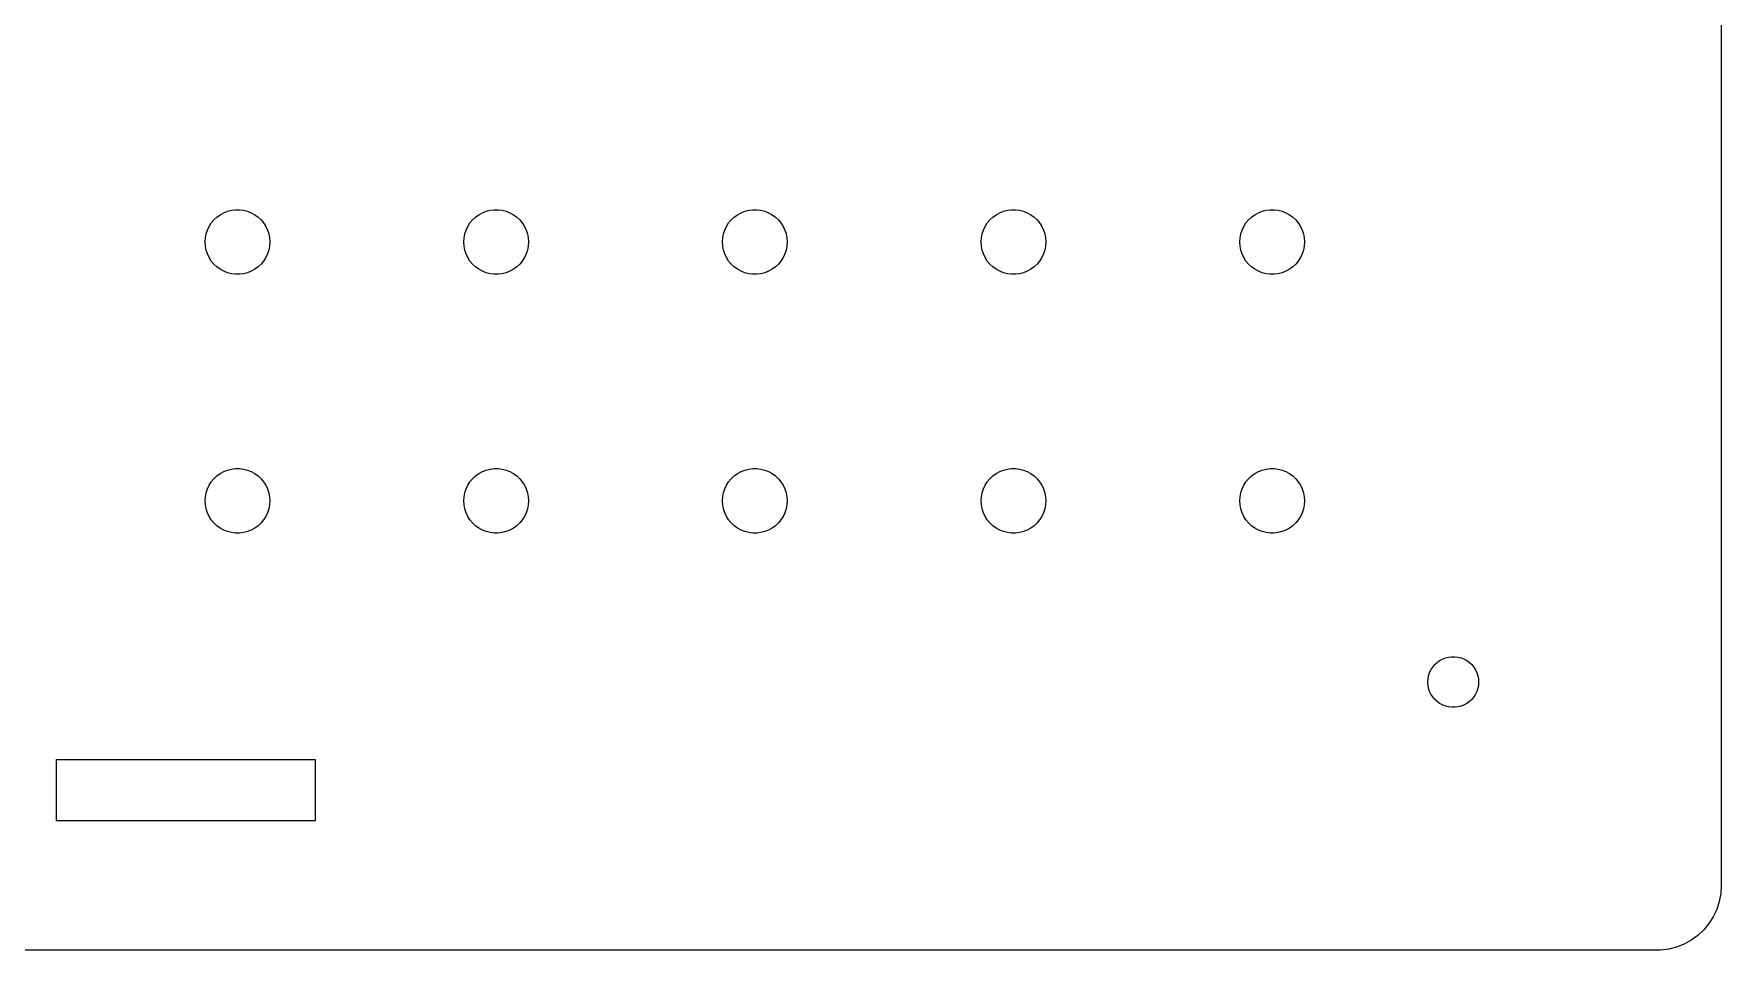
# Model space of a CAD drawing. Header units: millimetres. Extents: x -349 to 349, y -196 to 240.
# Drawn here: x 183.2 to 348.9, y -196.5 to -106.6 of the extents above; entities that cross this region are included whole.
import ezdxf

# ---------------------------------------------------------------- set-up
doc = ezdxf.new("R2010")
doc.units = ezdxf.units.MM
doc.layers.get('0').update_dxf_attribs({"linetype": 'CONTINUOUS', "lineweight": 0})

msp = doc.modelspace()

# ---------------------------------------------------------------- linework, layer by layer
for p, q in [((348.9, 190.15), (348.9, -190.15)), ((201.499, -124.319), (201.848, -124.127)), ((201.848, -124.127), (202.219, -123.98)), ((202.219, -123.98), (202.605, -123.881)), ((202.605, -123.881), (203.001, -123.831)), ((203.001, -123.831), (203.399, -123.831)), ((203.399, -123.831), (203.795, -123.881)), ((203.795, -123.881), (204.181, -123.98)), ((204.181, -123.98), (204.552, -124.127)), ((204.552, -124.127), (204.901, -124.319)), ((226.899, -124.319), (227.248, -124.127)), ((227.248, -124.127), (227.619, -123.98)), ((227.619, -123.98), (228.005, -123.881)), ((228.005, -123.881), (228.401, -123.831)), ((228.401, -123.831), (228.799, -123.831)), ((228.799, -123.831), (229.195, -123.881)), ((229.195, -123.881), (229.581, -123.98)), ((229.581, -123.98), (229.952, -124.127)), ((229.952, -124.127), (230.301, -124.319)), ((252.299, -124.319), (252.648, -124.127)), ((252.648, -124.127), (253.019, -123.98)), ((253.019, -123.98), (253.405, -123.881)), ((253.405, -123.881), (253.801, -123.831)), ((253.801, -123.831), (254.199, -123.831)), ((254.199, -123.831), (254.595, -123.881)), ((254.595, -123.881), (254.981, -123.98)), ((254.981, -123.98), (255.352, -124.127)), ((255.352, -124.127), (255.701, -124.319)), ((277.699, -124.319), (278.048, -124.127)), ((278.048, -124.127), (278.419, -123.98)), ((278.419, -123.98), (278.805, -123.881)), ((278.805, -123.881), (279.201, -123.831)), ((279.201, -123.831), (279.599, -123.831)), ((279.599, -123.831), (279.995, -123.881)), ((279.995, -123.881), (280.381, -123.98)), ((280.381, -123.98), (280.752, -124.127)), ((280.752, -124.127), (281.101, -124.319)), ((303.099, -124.319), (303.448, -124.127)), ((303.448, -124.127), (303.819, -123.98)), ((303.819, -123.98), (304.205, -123.881)), ((304.205, -123.881), (304.601, -123.831)), ((304.601, -123.831), (304.999, -123.831)), ((304.999, -123.831), (305.395, -123.881)), ((305.395, -123.881), (305.781, -123.98)), ((305.781, -123.98), (306.152, -124.127)), ((306.152, -124.127), (306.501, -124.319)), ((200.125, -126.21), (200.248, -125.831)), ((200.248, -125.831), (200.418, -125.47)), ((200.418, -125.47), (200.631, -125.134)), ((200.631, -125.134), (200.886, -124.827)), ((200.886, -124.827), (201.176, -124.554)), ((201.176, -124.554), (201.499, -124.319)), ((204.901, -124.319), (205.224, -124.554)), ((205.224, -124.554), (205.514, -124.827)), ((205.514, -124.827), (205.769, -125.134)), ((205.769, -125.134), (205.982, -125.47)), ((205.982, -125.47), (206.152, -125.831)), ((206.152, -125.831), (206.275, -126.21)), ((225.525, -126.21), (225.648, -125.831)), ((225.648, -125.831), (225.818, -125.47)), ((225.818, -125.47), (226.031, -125.134)), ((226.031, -125.134), (226.286, -124.827)), ((226.286, -124.827), (226.576, -124.554)), ((226.576, -124.554), (226.899, -124.319)), ((230.301, -124.319), (230.624, -124.554)), ((230.624, -124.554), (230.914, -124.827)), ((230.914, -124.827), (231.169, -125.134)), ((231.169, -125.134), (231.382, -125.47)), ((231.382, -125.47), (231.552, -125.831)), ((231.552, -125.831), (231.675, -126.21)), ((250.925, -126.21), (251.048, -125.831)), ((251.048, -125.831), (251.218, -125.47)), ((251.218, -125.47), (251.431, -125.134)), ((251.431, -125.134), (251.686, -124.827)), ((251.686, -124.827), (251.976, -124.554)), ((251.976, -124.554), (252.299, -124.319)), ((255.701, -124.319), (256.024, -124.554)), ((256.024, -124.554), (256.314, -124.827)), ((256.314, -124.827), (256.569, -125.134)), ((256.569, -125.134), (256.782, -125.47)), ((256.782, -125.47), (256.952, -125.831)), ((256.952, -125.831), (257.075, -126.21)), ((276.325, -126.21), (276.448, -125.831)), ((276.448, -125.831), (276.618, -125.47)), ((276.618, -125.47), (276.831, -125.134)), ((276.831, -125.134), (277.086, -124.827)), ((277.086, -124.827), (277.376, -124.554)), ((277.376, -124.554), (277.699, -124.319)), ((281.101, -124.319), (281.424, -124.554)), ((281.424, -124.554), (281.714, -124.827)), ((281.714, -124.827), (281.969, -125.134)), ((281.969, -125.134), (282.182, -125.47)), ((282.182, -125.47), (282.352, -125.831)), ((282.352, -125.831), (282.475, -126.21)), ((301.725, -126.21), (301.848, -125.831)), ((301.848, -125.831), (302.018, -125.47)), ((302.018, -125.47), (302.231, -125.134)), ((302.231, -125.134), (302.486, -124.827)), ((302.486, -124.827), (302.776, -124.554)), ((302.776, -124.554), (303.099, -124.319)), ((306.501, -124.319), (306.824, -124.554)), ((306.824, -124.554), (307.114, -124.827)), ((307.114, -124.827), (307.369, -125.134)), ((307.369, -125.134), (307.582, -125.47)), ((307.582, -125.47), (307.752, -125.831)), ((307.752, -125.831), (307.875, -126.21)), ((200.025, -127), (200.05, -126.602)), ((200.05, -127.398), (200.025, -127)), ((200.05, -126.602), (200.125, -126.21)), ((200.125, -127.79), (200.05, -127.398)), ((206.275, -126.21), (206.35, -126.602)), ((206.35, -127.398), (206.275, -127.79)), ((206.35, -126.602), (206.375, -127)), ((206.375, -127), (206.35, -127.398)), ((225.425, -127), (225.45, -126.602)), ((225.45, -127.398), (225.425, -127)), ((225.45, -126.602), (225.525, -126.21)), ((225.525, -127.79), (225.45, -127.398)), ((231.675, -126.21), (231.75, -126.602)), ((231.75, -127.398), (231.675, -127.79)), ((231.75, -126.602), (231.775, -127)), ((231.775, -127), (231.75, -127.398)), ((250.825, -127), (250.85, -126.602)), ((250.85, -127.398), (250.825, -127)), ((250.85, -126.602), (250.925, -126.21)), ((250.925, -127.79), (250.85, -127.398)), ((257.075, -126.21), (257.15, -126.602)), ((257.15, -127.398), (257.075, -127.79)), ((257.15, -126.602), (257.175, -127)), ((257.175, -127), (257.15, -127.398)), ((276.225, -127), (276.25, -126.602)), ((276.25, -127.398), (276.225, -127)), ((276.25, -126.602), (276.325, -126.21)), ((276.325, -127.79), (276.25, -127.398)), ((282.475, -126.21), (282.55, -126.602)), ((282.55, -127.398), (282.475, -127.79)), ((282.55, -126.602), (282.575, -127)), ((282.575, -127), (282.55, -127.398)), ((301.625, -127), (301.65, -126.602)), ((301.65, -127.398), (301.625, -127)), ((301.65, -126.602), (301.725, -126.21)), ((301.725, -127.79), (301.65, -127.398)), ((307.875, -126.21), (307.95, -126.602)), ((307.95, -127.398), (307.875, -127.79)), ((307.95, -126.602), (307.975, -127)), ((307.975, -127), (307.95, -127.398)), ((200.248, -128.169), (200.125, -127.79)), ((200.418, -128.53), (200.248, -128.169)), ((200.631, -128.866), (200.418, -128.53)), ((200.886, -129.173), (200.631, -128.866)), ((201.176, -129.446), (200.886, -129.173)), ((205.514, -129.173), (205.224, -129.446)), ((205.769, -128.866), (205.514, -129.173)), ((205.982, -128.53), (205.769, -128.866)), ((206.152, -128.169), (205.982, -128.53)), ((206.275, -127.79), (206.152, -128.169)), ((225.648, -128.169), (225.525, -127.79)), ((225.818, -128.53), (225.648, -128.169)), ((226.031, -128.866), (225.818, -128.53)), ((226.286, -129.173), (226.031, -128.866)), ((226.576, -129.446), (226.286, -129.173)), ((230.914, -129.173), (230.624, -129.446)), ((231.169, -128.866), (230.914, -129.173)), ((231.382, -128.53), (231.169, -128.866)), ((231.552, -128.169), (231.382, -128.53)), ((231.675, -127.79), (231.552, -128.169)), ((251.048, -128.169), (250.925, -127.79)), ((251.218, -128.53), (251.048, -128.169)), ((251.431, -128.866), (251.218, -128.53)), ((251.686, -129.173), (251.431, -128.866)), ((251.976, -129.446), (251.686, -129.173)), ((256.314, -129.173), (256.024, -129.446)), ((256.569, -128.866), (256.314, -129.173)), ((256.782, -128.53), (256.569, -128.866)), ((256.952, -128.169), (256.782, -128.53)), ((257.075, -127.79), (256.952, -128.169)), ((276.448, -128.169), (276.325, -127.79)), ((276.618, -128.53), (276.448, -128.169)), ((276.831, -128.866), (276.618, -128.53)), ((277.086, -129.173), (276.831, -128.866)), ((277.376, -129.446), (277.086, -129.173)), ((281.714, -129.173), (281.424, -129.446)), ((281.969, -128.866), (281.714, -129.173)), ((282.182, -128.53), (281.969, -128.866)), ((282.352, -128.169), (282.182, -128.53)), ((282.475, -127.79), (282.352, -128.169)), ((301.848, -128.169), (301.725, -127.79)), ((302.018, -128.53), (301.848, -128.169)), ((302.231, -128.866), (302.018, -128.53)), ((302.486, -129.173), (302.231, -128.866)), ((302.776, -129.446), (302.486, -129.173)), ((307.114, -129.173), (306.824, -129.446)), ((307.369, -128.866), (307.114, -129.173)), ((307.582, -128.53), (307.369, -128.866)), ((307.752, -128.169), (307.582, -128.53)), ((307.875, -127.79), (307.752, -128.169)), ((201.499, -129.681), (201.176, -129.446)), ((201.848, -129.873), (201.499, -129.681)), ((202.219, -130.02), (201.848, -129.873)), ((202.605, -130.119), (202.219, -130.02)), ((203.001, -130.169), (202.605, -130.119)), ((203.399, -130.169), (203.001, -130.169)), ((203.795, -130.119), (203.399, -130.169)), ((204.181, -130.02), (203.795, -130.119)), ((204.552, -129.873), (204.181, -130.02)), ((204.901, -129.681), (204.552, -129.873)), ((205.224, -129.446), (204.901, -129.681)), ((226.899, -129.681), (226.576, -129.446)), ((227.248, -129.873), (226.899, -129.681)), ((227.619, -130.02), (227.248, -129.873)), ((228.005, -130.119), (227.619, -130.02)), ((228.401, -130.169), (228.005, -130.119)), ((228.799, -130.169), (228.401, -130.169)), ((229.195, -130.119), (228.799, -130.169)), ((229.581, -130.02), (229.195, -130.119)), ((229.952, -129.873), (229.581, -130.02)), ((230.301, -129.681), (229.952, -129.873)), ((230.624, -129.446), (230.301, -129.681)), ((252.299, -129.681), (251.976, -129.446)), ((252.648, -129.873), (252.299, -129.681)), ((253.019, -130.02), (252.648, -129.873)), ((253.405, -130.119), (253.019, -130.02)), ((253.801, -130.169), (253.405, -130.119)), ((254.199, -130.169), (253.801, -130.169)), ((254.595, -130.119), (254.199, -130.169)), ((254.981, -130.02), (254.595, -130.119)), ((255.352, -129.873), (254.981, -130.02)), ((255.701, -129.681), (255.352, -129.873)), ((256.024, -129.446), (255.701, -129.681)), ((277.699, -129.681), (277.376, -129.446)), ((278.048, -129.873), (277.699, -129.681)), ((278.419, -130.02), (278.048, -129.873)), ((278.805, -130.119), (278.419, -130.02)), ((279.201, -130.169), (278.805, -130.119)), ((279.599, -130.169), (279.201, -130.169)), ((279.995, -130.119), (279.599, -130.169)), ((280.381, -130.02), (279.995, -130.119)), ((280.752, -129.873), (280.381, -130.02)), ((281.101, -129.681), (280.752, -129.873)), ((281.424, -129.446), (281.101, -129.681)), ((303.099, -129.681), (302.776, -129.446)), ((303.448, -129.873), (303.099, -129.681)), ((303.819, -130.02), (303.448, -129.873)), ((304.205, -130.119), (303.819, -130.02)), ((304.601, -130.169), (304.205, -130.119)), ((304.999, -130.169), (304.601, -130.169)), ((305.395, -130.119), (304.999, -130.169)), ((305.781, -130.02), (305.395, -130.119)), ((306.152, -129.873), (305.781, -130.02)), ((306.501, -129.681), (306.152, -129.873)), ((306.824, -129.446), (306.501, -129.681)), ((200.418, -150.87), (200.631, -150.534)), ((200.631, -150.534), (200.886, -150.227)), ((200.886, -150.227), (201.176, -149.954)), ((201.176, -149.954), (201.499, -149.719)), ((201.499, -149.719), (201.848, -149.527)), ((201.848, -149.527), (202.219, -149.38)), ((202.219, -149.38), (202.605, -149.281)), ((202.605, -149.281), (203.001, -149.231)), ((203.001, -149.231), (203.399, -149.231)), ((203.399, -149.231), (203.795, -149.281)), ((203.795, -149.281), (204.181, -149.38)), ((204.181, -149.38), (204.552, -149.527)), ((204.552, -149.527), (204.901, -149.719)), ((204.901, -149.719), (205.224, -149.954)), ((205.224, -149.954), (205.514, -150.227)), ((205.514, -150.227), (205.769, -150.534)), ((205.769, -150.534), (205.982, -150.87)), ((225.818, -150.87), (226.031, -150.534)), ((226.031, -150.534), (226.286, -150.227)), ((226.286, -150.227), (226.576, -149.954)), ((226.576, -149.954), (226.899, -149.719)), ((226.899, -149.719), (227.248, -149.527)), ((227.248, -149.527), (227.619, -149.38)), ((227.619, -149.38), (228.005, -149.281)), ((228.005, -149.281), (228.401, -149.231)), ((228.401, -149.231), (228.799, -149.231)), ((228.799, -149.231), (229.195, -149.281)), ((229.195, -149.281), (229.581, -149.38)), ((229.581, -149.38), (229.952, -149.527)), ((229.952, -149.527), (230.301, -149.719)), ((230.301, -149.719), (230.624, -149.954)), ((230.624, -149.954), (230.914, -150.227)), ((230.914, -150.227), (231.169, -150.534)), ((231.169, -150.534), (231.382, -150.87)), ((251.218, -150.87), (251.431, -150.534)), ((251.431, -150.534), (251.686, -150.227)), ((251.686, -150.227), (251.976, -149.954)), ((251.976, -149.954), (252.299, -149.719)), ((252.299, -149.719), (252.648, -149.527)), ((252.648, -149.527), (253.019, -149.38)), ((253.019, -149.38), (253.405, -149.281)), ((253.405, -149.281), (253.801, -149.231)), ((253.801, -149.231), (254.199, -149.231)), ((254.199, -149.231), (254.595, -149.281)), ((254.595, -149.281), (254.981, -149.38)), ((254.981, -149.38), (255.352, -149.527)), ((255.352, -149.527), (255.701, -149.719)), ((255.701, -149.719), (256.024, -149.954)), ((256.024, -149.954), (256.314, -150.227)), ((256.314, -150.227), (256.569, -150.534)), ((256.569, -150.534), (256.782, -150.87)), ((276.618, -150.87), (276.831, -150.534)), ((276.831, -150.534), (277.086, -150.227)), ((277.086, -150.227), (277.376, -149.954)), ((277.376, -149.954), (277.699, -149.719)), ((277.699, -149.719), (278.048, -149.527)), ((278.048, -149.527), (278.419, -149.38)), ((278.419, -149.38), (278.805, -149.281)), ((278.805, -149.281), (279.201, -149.231)), ((279.201, -149.231), (279.599, -149.231)), ((279.599, -149.231), (279.995, -149.281)), ((279.995, -149.281), (280.381, -149.38)), ((280.381, -149.38), (280.752, -149.527)), ((280.752, -149.527), (281.101, -149.719)), ((281.101, -149.719), (281.424, -149.954)), ((281.424, -149.954), (281.714, -150.227)), ((281.714, -150.227), (281.969, -150.534)), ((281.969, -150.534), (282.182, -150.87)), ((302.018, -150.87), (302.231, -150.534)), ((302.231, -150.534), (302.486, -150.227)), ((302.486, -150.227), (302.776, -149.954)), ((302.776, -149.954), (303.099, -149.719)), ((303.099, -149.719), (303.448, -149.527)), ((303.448, -149.527), (303.819, -149.38)), ((303.819, -149.38), (304.205, -149.281)), ((304.205, -149.281), (304.601, -149.231)), ((304.601, -149.231), (304.999, -149.231)), ((304.999, -149.231), (305.395, -149.281)), ((305.395, -149.281), (305.781, -149.38)), ((305.781, -149.38), (306.152, -149.527)), ((306.152, -149.527), (306.501, -149.719)), ((306.501, -149.719), (306.824, -149.954)), ((306.824, -149.954), (307.114, -150.227)), ((307.114, -150.227), (307.369, -150.534)), ((307.369, -150.534), (307.582, -150.87)), ((200.025, -152.4), (200.05, -152.002)), ((200.05, -152.798), (200.025, -152.4)), ((200.05, -152.002), (200.125, -151.61)), ((200.125, -151.61), (200.248, -151.231)), ((200.248, -151.231), (200.418, -150.87)), ((205.982, -150.87), (206.152, -151.231)), ((206.152, -151.231), (206.275, -151.61)), ((206.275, -151.61), (206.35, -152.002)), ((206.35, -152.002), (206.375, -152.4)), ((206.375, -152.4), (206.35, -152.798)), ((225.425, -152.4), (225.45, -152.002)), ((225.45, -152.798), (225.425, -152.4)), ((225.45, -152.002), (225.525, -151.61)), ((225.525, -151.61), (225.648, -151.231)), ((225.648, -151.231), (225.818, -150.87)), ((231.382, -150.87), (231.552, -151.231)), ((231.552, -151.231), (231.675, -151.61)), ((231.675, -151.61), (231.75, -152.002)), ((231.75, -152.002), (231.775, -152.4)), ((231.775, -152.4), (231.75, -152.798)), ((250.825, -152.4), (250.85, -152.002)), ((250.85, -152.798), (250.825, -152.4)), ((250.85, -152.002), (250.925, -151.61)), ((250.925, -151.61), (251.048, -151.231)), ((251.048, -151.231), (251.218, -150.87)), ((256.782, -150.87), (256.952, -151.231)), ((256.952, -151.231), (257.075, -151.61)), ((257.075, -151.61), (257.15, -152.002)), ((257.15, -152.002), (257.175, -152.4)), ((257.175, -152.4), (257.15, -152.798)), ((276.225, -152.4), (276.25, -152.002)), ((276.25, -152.798), (276.225, -152.4)), ((276.25, -152.002), (276.325, -151.61)), ((276.325, -151.61), (276.448, -151.231)), ((276.448, -151.231), (276.618, -150.87)), ((282.182, -150.87), (282.352, -151.231)), ((282.352, -151.231), (282.475, -151.61)), ((282.475, -151.61), (282.55, -152.002)), ((282.55, -152.002), (282.575, -152.4)), ((282.575, -152.4), (282.55, -152.798)), ((301.625, -152.4), (301.65, -152.002)), ((301.65, -152.798), (301.625, -152.4)), ((301.65, -152.002), (301.725, -151.61)), ((301.725, -151.61), (301.848, -151.231)), ((301.848, -151.231), (302.018, -150.87)), ((307.582, -150.87), (307.752, -151.231)), ((307.752, -151.231), (307.875, -151.61)), ((307.875, -151.61), (307.95, -152.002)), ((307.95, -152.002), (307.975, -152.4)), ((307.975, -152.4), (307.95, -152.798)), ((200.125, -153.19), (200.05, -152.798)), ((200.248, -153.569), (200.125, -153.19)), ((200.418, -153.93), (200.248, -153.569)), ((200.631, -154.266), (200.418, -153.93)), ((205.982, -153.93), (205.769, -154.266)), ((206.152, -153.569), (205.982, -153.93)), ((206.275, -153.19), (206.152, -153.569)), ((206.35, -152.798), (206.275, -153.19)), ((225.525, -153.19), (225.45, -152.798)), ((225.648, -153.569), (225.525, -153.19)), ((225.818, -153.93), (225.648, -153.569)), ((226.031, -154.266), (225.818, -153.93)), ((231.382, -153.93), (231.169, -154.266)), ((231.552, -153.569), (231.382, -153.93)), ((231.675, -153.19), (231.552, -153.569)), ((231.75, -152.798), (231.675, -153.19)), ((250.925, -153.19), (250.85, -152.798)), ((251.048, -153.569), (250.925, -153.19)), ((251.218, -153.93), (251.048, -153.569)), ((251.431, -154.266), (251.218, -153.93)), ((256.782, -153.93), (256.569, -154.266)), ((256.952, -153.569), (256.782, -153.93)), ((257.075, -153.19), (256.952, -153.569)), ((257.15, -152.798), (257.075, -153.19)), ((276.325, -153.19), (276.25, -152.798)), ((276.448, -153.569), (276.325, -153.19)), ((276.618, -153.93), (276.448, -153.569)), ((276.831, -154.266), (276.618, -153.93)), ((282.182, -153.93), (281.969, -154.266)), ((282.352, -153.569), (282.182, -153.93)), ((282.475, -153.19), (282.352, -153.569)), ((282.55, -152.798), (282.475, -153.19)), ((301.725, -153.19), (301.65, -152.798)), ((301.848, -153.569), (301.725, -153.19)), ((302.018, -153.93), (301.848, -153.569)), ((302.231, -154.266), (302.018, -153.93)), ((307.582, -153.93), (307.369, -154.266)), ((307.752, -153.569), (307.582, -153.93)), ((307.875, -153.19), (307.752, -153.569)), ((307.95, -152.798), (307.875, -153.19)), ((200.886, -154.573), (200.631, -154.266)), ((201.176, -154.846), (200.886, -154.573)), ((201.499, -155.081), (201.176, -154.846)), ((201.848, -155.273), (201.499, -155.081)), ((202.219, -155.42), (201.848, -155.273)), ((202.605, -155.519), (202.219, -155.42)), ((203.001, -155.569), (202.605, -155.519)), ((203.399, -155.569), (203.001, -155.569)), ((203.795, -155.519), (203.399, -155.569)), ((204.181, -155.42), (203.795, -155.519)), ((204.552, -155.273), (204.181, -155.42)), ((204.901, -155.081), (204.552, -155.273)), ((205.224, -154.846), (204.901, -155.081)), ((205.514, -154.573), (205.224, -154.846)), ((205.769, -154.266), (205.514, -154.573)), ((226.286, -154.573), (226.031, -154.266)), ((226.576, -154.846), (226.286, -154.573)), ((226.899, -155.081), (226.576, -154.846)), ((227.248, -155.273), (226.899, -155.081)), ((227.619, -155.42), (227.248, -155.273)), ((228.005, -155.519), (227.619, -155.42)), ((228.401, -155.569), (228.005, -155.519)), ((228.799, -155.569), (228.401, -155.569)), ((229.195, -155.519), (228.799, -155.569)), ((229.581, -155.42), (229.195, -155.519)), ((229.952, -155.273), (229.581, -155.42)), ((230.301, -155.081), (229.952, -155.273)), ((230.624, -154.846), (230.301, -155.081)), ((230.914, -154.573), (230.624, -154.846)), ((231.169, -154.266), (230.914, -154.573)), ((251.686, -154.573), (251.431, -154.266)), ((251.976, -154.846), (251.686, -154.573)), ((252.299, -155.081), (251.976, -154.846)), ((252.648, -155.273), (252.299, -155.081)), ((253.019, -155.42), (252.648, -155.273)), ((253.405, -155.519), (253.019, -155.42)), ((253.801, -155.569), (253.405, -155.519)), ((254.199, -155.569), (253.801, -155.569)), ((254.595, -155.519), (254.199, -155.569)), ((254.981, -155.42), (254.595, -155.519)), ((255.352, -155.273), (254.981, -155.42)), ((255.701, -155.081), (255.352, -155.273)), ((256.024, -154.846), (255.701, -155.081)), ((256.314, -154.573), (256.024, -154.846)), ((256.569, -154.266), (256.314, -154.573)), ((277.086, -154.573), (276.831, -154.266)), ((277.376, -154.846), (277.086, -154.573)), ((277.699, -155.081), (277.376, -154.846)), ((278.048, -155.273), (277.699, -155.081)), ((278.419, -155.42), (278.048, -155.273)), ((278.805, -155.519), (278.419, -155.42)), ((279.201, -155.569), (278.805, -155.519)), ((279.599, -155.569), (279.201, -155.569)), ((279.995, -155.519), (279.599, -155.569)), ((280.381, -155.42), (279.995, -155.519)), ((280.752, -155.273), (280.381, -155.42)), ((281.101, -155.081), (280.752, -155.273)), ((281.424, -154.846), (281.101, -155.081)), ((281.714, -154.573), (281.424, -154.846)), ((281.969, -154.266), (281.714, -154.573)), ((302.486, -154.573), (302.231, -154.266)), ((302.776, -154.846), (302.486, -154.573)), ((303.099, -155.081), (302.776, -154.846)), ((303.448, -155.273), (303.099, -155.081)), ((303.819, -155.42), (303.448, -155.273)), ((304.205, -155.519), (303.819, -155.42)), ((304.601, -155.569), (304.205, -155.519)), ((304.999, -155.569), (304.601, -155.569)), ((305.395, -155.519), (304.999, -155.569)), ((305.781, -155.42), (305.395, -155.519)), ((306.152, -155.273), (305.781, -155.42)), ((306.501, -155.081), (306.152, -155.273)), ((306.824, -154.846), (306.501, -155.081)), ((307.114, -154.573), (306.824, -154.846)), ((307.369, -154.266), (307.114, -154.573)), ((320.266, -169.264), (320.399, -168.981)), ((320.399, -168.981), (320.566, -168.717)), ((320.566, -168.717), (320.765, -168.476)), ((320.765, -168.476), (320.993, -168.262)), ((320.993, -168.262), (321.246, -168.078)), ((321.246, -168.078), (321.52, -167.928)), ((321.52, -167.928), (321.811, -167.813)), ((321.811, -167.813), (322.114, -167.735)), ((322.114, -167.735), (322.424, -167.696)), ((322.424, -167.696), (322.736, -167.696)), ((322.736, -167.696), (323.046, -167.735)), ((323.046, -167.735), (323.349, -167.813)), ((323.349, -167.813), (323.64, -167.928)), ((323.64, -167.928), (323.914, -168.078)), ((323.914, -168.078), (324.167, -168.262)), ((324.167, -168.262), (324.395, -168.476)), ((324.395, -168.476), (324.594, -168.717)), ((324.594, -168.717), (324.761, -168.981)), ((324.761, -168.981), (324.894, -169.264)), ((320.091, -170.18), (320.11, -169.868)), ((320.11, -170.492), (320.091, -170.18)), ((320.11, -169.868), (320.169, -169.561)), ((320.169, -170.799), (320.11, -170.492)), ((320.169, -169.561), (320.266, -169.264)), ((324.894, -169.264), (324.991, -169.561)), ((324.991, -169.561), (325.05, -169.868)), ((325.05, -170.492), (324.991, -170.799)), ((325.05, -169.868), (325.069, -170.18)), ((325.069, -170.18), (325.05, -170.492)), ((320.266, -171.096), (320.169, -170.799)), ((320.399, -171.379), (320.266, -171.096)), ((320.566, -171.643), (320.399, -171.379)), ((320.765, -171.884), (320.566, -171.643)), ((320.993, -172.098), (320.765, -171.884)), ((321.246, -172.282), (320.993, -172.098)), ((321.52, -172.432), (321.246, -172.282)), ((323.914, -172.282), (323.64, -172.432)), ((324.167, -172.098), (323.914, -172.282)), ((324.395, -171.884), (324.167, -172.098)), ((324.594, -171.643), (324.395, -171.884)), ((324.761, -171.379), (324.594, -171.643)), ((324.894, -171.096), (324.761, -171.379)), ((324.991, -170.799), (324.894, -171.096)), ((321.811, -172.547), (321.52, -172.432)), ((322.114, -172.625), (321.811, -172.547)), ((322.424, -172.664), (322.114, -172.625)), ((322.736, -172.664), (322.424, -172.664)), ((323.046, -172.625), (322.736, -172.664)), ((323.349, -172.547), (323.046, -172.625)), ((323.64, -172.432), (323.349, -172.547)), ((185.42, -183.8), (185.42, -177.8)), ((185.42, -177.8), (210.82, -177.8)), ((210.82, -177.8), (210.82, -183.8)), ((210.82, -183.8), (185.42, -183.8)), ((348.9, -190.15), (348.85, -190.946)), ((348.701, -191.729), (348.454, -192.488)), ((348.85, -190.946), (348.701, -191.729)), ((348.115, -193.209), (347.687, -193.882)), ((348.454, -192.488), (348.115, -193.209)), ((345.953, -195.511), (345.254, -195.896)), ((346.598, -195.043), (345.953, -195.511)), ((347.179, -194.497), (346.598, -195.043)), ((347.687, -193.882), (347.179, -194.497)), ((342.55, -196.5), (-342.55, -196.5)), ((342.949, -196.487), (342.55, -196.487)), ((342.55, -196.487), (342.55, -196.5)), ((343.74, -196.388), (342.949, -196.487)), ((344.512, -196.189), (343.74, -196.388)), ((345.254, -195.896), (344.512, -196.189))]:
    msp.add_line(p, q)

doc.saveas('drawing.dxf')
